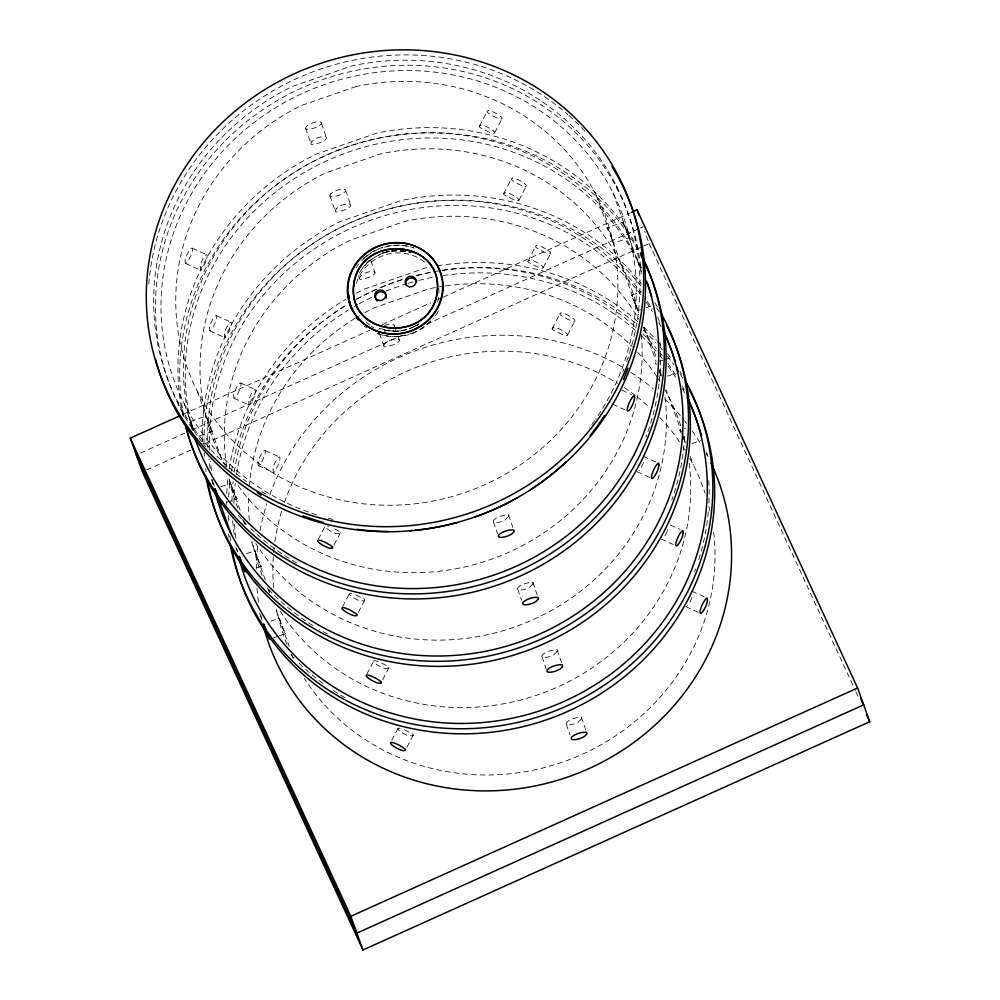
<?xml version="1.0" encoding="UTF-8"?>
<svg xmlns="http://www.w3.org/2000/svg" width="1000" height="1000" viewBox="0 0 1000 1000"><rect width="100%" height="100%" fill="white"/><g stroke="black" fill="none" stroke-linecap="round" stroke-linejoin="round"><path stroke-width="0.75" stroke-dasharray="5 3.75" d="M667.675 530.062L667.775 529.3M643.4 462.625L642.913 463.9A8.338 1.925 -65.6 0 1 639.075 470.675M691.95 597.5L691.475 598.775A8.338 1.925 -65.6 0 1 687.625 605.55M479.338 126.388L487.05 111.6M494.712 132.725L502.15 118.438M318.25 539.35L325.025 526.35A8.338 1.875 27.5 0 0 336.062 533.625L340.025 533.337A8.075 2.237 12.4 0 0 339.4 531.413L334.538 529.025A8.338 1.875 27.5 0 0 332.612 528M503.612 193.825L511.325 179.037M334.075 544.9L340.387 532.8M518.987 200.162L526.438 185.875M342.537 606.788L349.3 593.787M527.9 261.262L535.6 246.462M358.363 612.337L364.663 600.237M543.263 267.6L550.712 253.312M366.812 674.225L373.575 661.225M552.175 328.7L559.888 313.9M382.638 679.775L388.95 667.675M567.55 335.037L574.987 320.75M391.763 740.362L397.863 728.662M406.912 747.212L413.225 735.113M378.738 329.675L379.45 328.488M359.4 272.863C365.887 261.688 377.137 253.588 389.875 251.3M362.35 268.3C373.475 253.675 394.012 246.838 411.55 252.8M182.925 414.412L369.412 330.412M382.225 324.637L430.625 302.838M437.738 299.625L442.013 297.7M443.438 297.062L629.925 213.062M140.6 453.075L184.725 433.2M191.85 429.988L402.525 335.087M426.725 324.188L638.837 228.637M640.263 228L643.112 226.713M146.675 469.938L193.65 448.775M205.037 443.65L649.175 243.575L644.625 230.925M638.525 312.675L610.062 233.612L607.788 229.788A8.075 0.637 56.7 0 1 607.05 227.787L623.225 222.188L628.987 237.825L613.362 243.225L610.737 235.787M193.637 429.8L190.75 421.325L206.375 415.913L208.925 423.162M199.425 435.925L212.662 431.337A8.075 0.637 56.7 0 0 212.013 429.462L209.662 425.513L197.387 391.413M634.8 302.362L632.062 297.225A8.075 0.637 56.7 0 1 631.325 295.225L641.625 291.663M635.025 303.225L637.638 310.663L640.475 309.688M646.162 307.712L651.85 305.75M220.712 486.8L230.65 483.35L233.2 490.6M226.65 502.337L236.938 498.775A8.075 0.637 56.7 0 0 236.287 496.9L233.938 492.95L228.312 477.325M660.013 361.138L662.95 360.112M664.425 359.613L671.787 357.062M667.6 376.138L676.125 373.188M246.412 553.737L254.938 550.788L265.512 580.65M256.812 567.737L261.225 566.213A8.075 0.637 56.7 0 0 260.562 564.338L258.225 560.388L250.55 539.075M681.45 433.562L680.625 432.088A8.075 0.637 56.7 0 1 679.875 430.1L685.763 428.062M691.875 443.575L700.4 440.625M270.688 621.175L279.212 618.225L289.275 646.625M273.738 637.725L278.15 636.2M279.613 635.688L285.5 633.65A8.075 0.637 56.7 0 0 284.85 631.775L282.5 627.825L275.338 607.925M406.887 329.513C398.462 331.8 389.5 331.938 381.188 329.1M391.238 251.137L406.287 251.4L410.688 252.887M402.863 330.6L397.375 331.25L386.45 330.5L380.588 328.525M621.838 390.163L631.5 394.55M612.775 404.25L624.763 409.688M192.262 248.2L206.925 254.838M643.363 456.35L655.775 461.975M185.5 263.375L200.675 270.25M637.05 471.688L650.375 477.738M216.55 315.637L231.2 322.275M670.4 525.037L680.05 529.412M209.788 330.812L224.95 337.688M661.338 539.125L673.325 544.562M240.825 383.075L255.475 389.712M691.912 591.225L704.325 596.85M234.062 398.25L249.237 405.125M685.612 606.562L698.938 612.6M265.1 450.513L279.762 457.15M258.337 465.688L273.512 472.562M607.05 227.787L608.525 229.338L613.362 243.225M631.325 295.225L632.812 296.775M655.987 362.95L655.6 362.663A8.075 0.637 56.7 0 0 656.338 364.65M679.875 430.1L681.363 431.65L666.462 390.275M212.662 431.337L211.2 429.787L206.375 415.913M236.938 498.775L235.487 497.225L230.65 483.35M261.225 566.213L259.762 564.663M285.5 633.65L284.037 632.1M623.225 222.188A8.075 0.637 56.7 0 0 623.962 224.188L635.487 255.312M649.175 243.575L855.337 690.5M856 691.912L858.612 697.588M190.75 421.325L194 430.625M628.987 237.825L626.375 230.375M616.188 185.425L618.013 190.475M613.025 192.938L623.688 222.55M637.3 260.375L641.363 271.65M657.725 317.113L659.762 322.75M682.513 385.95L684.038 390.188A239.088 226.337 -19.8 0 0 682.625 387.438M706.287 451.987L708.325 457.625A239.088 226.337 -19.8 0 0 706.175 453.512M596.25 195.238L608.525 229.338M643.763 327.2L656.062 361.375M659.15 369.938L661.237 375.75M682.9 435.925L685 441.737M690.225 456.262L693.363 464.975M211.2 429.787L223.2 463.113M235.487 497.225L240.712 511.75M244.375 521.925L245.413 524.825M268.65 589.362L269.7 592.263M184.25 403.825L193.9 430.625M211.575 479.725L214.112 486.775M235.85 547.163L237.887 552.8M259.625 613.188L262.162 620.237M177.438 401.213L179.262 406.275M279.488 618.975L281.762 625.475M661.2 376.1L660 372.688M624.825 225.7L626.15 229.525M683.575 438.1L684.925 441.975M610.062 233.612L610.525 234.925M282.113 626.7L282.5 627.825M258.225 560.388L254.938 550.788M233.55 491.825L233.938 492.95M209.275 424.387L209.662 425.513M634.312 301.175L637.638 310.663M684.062 439.288L685.312 442.925M659.788 371.85L661.038 375.5M581.4 717.212L585.725 729.75M557.125 649.775L561.45 662.312M532.85 582.337L537.163 594.875M508.575 514.9L512.888 527.438M566.3 724.175L570 734.938M542.013 656.737L546.188 668.85M517.737 589.3L521.45 600.062M493.462 521.862L497.625 533.975M394.225 325.375L397.475 334.8M397.938 336.138L399.325 340.175M370.875 260.637L375.05 272.738M345.662 190.5L350.763 205.312M321.388 123.062L326.488 137.875M379.462 333.4L383.775 345.938M358.537 275.712L359.5 278.5M329.95 195.738L335.225 211.062M305.663 128.3L310.95 143.625M191.85 428.475A239.088 226.337 -19.8 0 1 345.05 147.575A239.088 226.337 -19.8 0 1 641.4 267.975M641.275 334.325A222.413 210.538 -19.8 0 1 494.25 558.188A222.413 210.538 -19.8 0 1 236.713 483.787M225.987 466.9A222.413 210.538 -19.8 0 1 325.688 172.887L380.55 153.9A222.413 210.538 -19.8 0 1 638.425 314.637M316.588 514.825A239.088 226.337 -19.8 0 1 182.925 210.05A239.088 226.337 -19.8 0 1 515.425 96.163A239.088 226.337 -19.8 0 1 595.538 419.275M594.65 420.562A239.088 226.337 -19.8 0 1 589.263 427.962M332.825 519.375A239.088 226.337 -19.8 0 1 328.363 518.237M197.1 435.525A244.65 231.6 -19.8 0 1 319.325 80.787A244.65 231.6 -19.8 0 1 641.225 273.863M205.725 446.688A244.65 231.6 -19.8 0 1 202.775 443.038M201.812 441.8A244.65 231.6 -19.8 0 1 198.025 436.8M626.663 361.712A244.65 231.6 -19.8 0 0 352.225 65.775L291.863 86.662A244.65 231.6 -19.8 0 0 246.537 481.525M623.962 368.9A244.65 231.6 -19.8 0 1 622.812 371.775M265.887 494.05A244.65 231.6 -19.8 0 1 261.913 491.7M327.312 526A8.338 1.875 27.5 0 1 328.875 526.438M213.025 483.837A239.088 226.337 -19.8 0 1 212.05 479.288M210.15 468.6A239.088 226.337 -19.8 0 1 208.95 459.3M208.05 448.325A239.088 226.337 -19.8 0 1 368.55 215.3A239.088 226.337 -19.8 0 1 640.875 292.175M647.188 301.188A239.088 226.337 -19.8 0 1 652.225 309.15M659.987 370.188A222.413 210.538 -19.8 0 1 661.1 374.637M665.062 397.163A222.413 210.538 -19.8 0 1 516.225 626.45A222.413 210.538 -19.8 0 1 255.812 543.538M244.587 523.562A222.413 210.538 -19.8 0 1 242.625 519.438M237.838 508.15A222.413 210.538 -19.8 0 1 228.975 478.775M226.725 466.812A222.413 210.538 -19.8 0 1 349.963 240.325L404.837 221.337A222.413 210.538 -19.8 0 1 638.95 319.4M643.413 327.413A222.413 210.538 -19.8 0 1 656.05 356.925M660.037 342.537A239.088 226.337 -19.8 0 1 659.987 373.925M659.862 375.475A239.088 226.337 -19.8 0 1 645.962 436.95M296.475 562.85A239.088 226.337 -19.8 0 1 250.888 528.675M246.55 524.35A239.088 226.337 -19.8 0 1 242.375 519.938M241.325 518.787A239.088 226.337 -19.8 0 1 238.225 515.288M192.825 430.525A239.088 226.337 -19.8 0 1 346.112 152.912A239.088 226.337 -19.8 0 1 641.338 268.75M183.85 416.55A244.65 231.6 -19.8 0 1 343.663 148.2A244.65 231.6 -19.8 0 1 638.675 251.088M182.975 416.025A244.65 231.6 -19.8 0 1 316.15 154.1L376.5 133.212A244.65 231.6 -19.8 0 1 639.763 251.488M351.587 593.438A8.338 1.875 27.5 0 0 350.75 595.788A8.338 1.875 27.5 0 0 360.337 601.062L364.3 600.775A8.075 2.237 12.4 0 0 363.688 598.85L358.825 596.462A8.338 1.875 27.5 0 0 353.15 593.875M237.3 551.275A239.088 226.337 -19.8 0 1 236.637 548.237M234.2 534.5A239.088 226.337 -19.8 0 1 232.65 520.475M232 501.6A239.088 226.337 -19.8 0 1 233.113 481.425M234.237 472.3A239.088 226.337 -19.8 0 1 347.938 304.137M356.062 299.425A239.088 226.337 -19.8 0 1 379.825 287.838M381.262 287.225A239.088 226.337 -19.8 0 1 403.425 279.175M417 275.363A239.088 226.337 -19.8 0 1 430.625 272.337M442.925 270.275A239.088 226.337 -19.8 0 1 636.075 327.5M642.775 333.837A239.088 226.337 -19.8 0 1 656.388 348.525M660.362 353.375A239.088 226.337 -19.8 0 1 662.3 355.85M667.913 363.438A239.088 226.337 -19.8 0 1 676.5 376.587M683.875 436.138A222.413 210.538 -19.8 0 1 685.025 440.588M689.163 463.075A222.413 210.538 -19.8 0 1 540.513 693.888A222.413 210.538 -19.8 0 1 279.275 609.675M269.538 592.362A222.413 210.538 -19.8 0 1 266.9 586.875M262.125 575.588A222.413 210.538 -19.8 0 1 252.325 541.75M249.325 520.525A222.413 210.538 -19.8 0 1 248.762 494.288M249.237 486.637A222.413 210.538 -19.8 0 1 359.462 315.7M364.8 312.675A222.413 210.538 -19.8 0 1 374.237 307.762L429.113 288.775A222.413 210.538 -19.8 0 1 438.062 287.05M439.575 286.8A222.413 210.538 -19.8 0 1 444.113 286.1M445.625 285.887A222.413 210.538 -19.8 0 1 632.3 346.725M637.6 352.262A222.413 210.538 -19.8 0 1 657.525 377.688M658.375 378.988A222.413 210.538 -19.8 0 1 660.037 381.575M664.762 389.487A222.413 210.538 -19.8 0 1 681.287 427.287M684.55 436.688A239.088 226.337 -19.8 0 1 671.838 500.05M327.587 634.012A239.088 226.337 -19.8 0 1 319.413 629.513M312.812 625.55A239.088 226.337 -19.8 0 1 266.65 587.375M214.175 485.863A239.088 226.337 -19.8 0 1 213.562 482.825M211.525 470.575A239.088 226.337 -19.8 0 1 210.463 461.225M209.725 450.238A239.088 226.337 -19.8 0 1 370.375 220.35A239.088 226.337 -19.8 0 1 640.8 294.713M646.363 302.35A239.088 226.337 -19.8 0 1 652.412 311.537M658.7 322.325A239.088 226.337 -19.8 0 1 661.587 327.812M206.088 471.763A244.65 231.6 -19.8 0 1 205.688 468.675M204.5 456.2A244.65 231.6 -19.8 0 1 204.312 453.062M204.025 443.65A244.65 231.6 -19.8 0 1 368.675 215.375A244.65 231.6 -19.8 0 1 641.1 286.15M656.612 307.8A244.65 231.6 -19.8 0 1 659.062 311.788M202.25 441.725A244.65 231.6 -19.8 0 1 340.425 221.537L400.775 200.65A244.65 231.6 -19.8 0 1 641.237 283.538M654.788 302.738A244.65 231.6 -19.8 0 1 657.25 306.737M667.2 531.337A8.338 1.925 -65.6 0 1 664.312 536.838M148.775 284.062A250.212 236.863 -19.8 0 1 306.938 74.15A250.212 236.863 -19.8 0 1 567.712 114.462M568.85 115.475A250.212 236.863 -19.8 0 1 585.475 131.738M419.225 323.612A42.362 40.113 -19.8 0 1 415.65 325.763M414.425 326.413A42.362 40.113 -19.8 0 1 379.688 328.575M366.2 263.175A42.362 40.113 -19.8 0 1 369.288 260.413M382.463 253A42.362 40.113 -19.8 0 1 390.513 250.95M391.875 250.763A42.362 40.113 -19.8 0 1 410.675 252.512M438.75 288.238A42.362 40.113 -19.8 0 1 438.738 295.8M438.55 297.288A42.362 40.113 -19.8 0 1 437.25 303.238M373.638 327.788A42.362 40.113 -19.8 0 1 371.087 326.125M369.862 325.225A42.362 40.113 -19.8 0 1 364.312 320.062M356.375 283.4A42.362 40.113 -19.8 0 1 426.112 263.35M430.6 320.913A47.925 45.375 -19.8 0 1 415.438 331.763M414.025 332.4A47.925 45.375 -19.8 0 1 377.55 333.525M366.8 327.9A47.925 45.375 -19.8 0 1 364.412 326.087M363.438 258.475A47.925 45.375 -19.8 0 1 414.25 248.05M438.188 311.413A47.925 45.375 -19.8 0 1 432.925 319M430.85 321.287A47.925 45.375 -19.8 0 1 377.75 333.587M356.125 267.875A47.925 45.375 -19.8 0 1 365.262 257.425M366.463 256.413A47.925 45.375 -19.8 0 1 382.938 247.613M384.425 247.162A47.925 45.375 -19.8 0 1 413.537 247.8M261.925 620.225A239.088 226.337 -19.8 0 1 260.912 615.675M258.475 601.938A239.088 226.337 -19.8 0 1 256.925 587.913M256.275 569.038A239.088 226.337 -19.8 0 1 257.725 545.825M260.025 530.612A239.088 226.337 -19.8 0 1 266.825 503.562M269.812 494.812A239.088 226.337 -19.8 0 1 624.375 368.363M630.913 372.413A239.088 226.337 -19.8 0 1 653.35 388.85M664.85 399.137A239.088 226.337 -19.8 0 1 683.662 419.588M684.638 420.812A239.088 226.337 -19.8 0 1 686.587 423.288M692.2 430.875A239.088 226.337 -19.8 0 1 701.587 445.363M708.925 506.538A222.413 210.538 -19.8 0 1 710 511M713.625 532.038A222.413 210.538 -19.8 0 1 564.788 761.325A222.413 210.538 -19.8 0 1 304.375 678.413M293.15 658.438A222.413 210.538 -19.8 0 1 291.188 654.312M286.962 644.45A222.413 210.538 -19.8 0 1 276.6 609.188M273.612 587.962A222.413 210.538 -19.8 0 1 273.512 554.075M273.637 552.55A222.413 210.538 -19.8 0 1 274.1 547.975M274.875 541.838A222.413 210.538 -19.8 0 1 281.537 511.388M284.413 502.5A222.413 210.538 -19.8 0 1 617.663 383.387M624.15 387.537A222.413 210.538 -19.8 0 1 635.562 395.688M636.8 396.637A222.413 210.538 -19.8 0 1 649.887 407.713M659.788 417.463A222.413 210.538 -19.8 0 1 680.075 442.562M683.487 447.713A222.413 210.538 -19.8 0 1 685.125 450.325M689.788 458.263A222.413 210.538 -19.8 0 1 705.088 493.263M708.787 480.562A239.088 226.337 -19.8 0 1 708.75 505.688M708.288 511.863A239.088 226.337 -19.8 0 1 698.1 561.663M695.588 568.938A239.088 226.337 -19.8 0 1 694.525 571.825M345.037 697.725A239.088 226.337 -19.8 0 1 333.2 690.512M323.038 683.487A239.088 226.337 -19.8 0 1 298.35 662.475M294.05 658.125A239.088 226.337 -19.8 0 1 290.938 654.812M235.8 538.013A239.088 226.337 -19.8 0 1 234.25 522.388M233.875 503.512A239.088 226.337 -19.8 0 1 235.263 483.45M236.513 474.312A239.088 226.337 -19.8 0 1 348.425 310.012M353.812 306.8A239.088 226.337 -19.8 0 1 357.887 304.488M359.263 303.738A239.088 226.337 -19.8 0 1 373.1 296.712M385.988 291.1A239.088 226.337 -19.8 0 1 406.75 283.775M408.25 283.312A239.088 226.337 -19.8 0 1 417.3 280.8M418.812 280.413A239.088 226.337 -19.8 0 1 433.975 277.1M443.2 275.562A239.088 226.337 -19.8 0 1 636.737 331.525M641.287 335.7A239.088 226.337 -19.8 0 1 656.162 351.213M660.212 355.988A239.088 226.337 -19.8 0 1 662.188 358.438M667.9 365.938A239.088 226.337 -19.8 0 1 677.513 380.3M682.225 388.4A239.088 226.337 -19.8 0 1 685.163 393.875M230.588 540.737A244.65 231.6 -19.8 0 1 229.775 534.562M228.588 520.5A244.65 231.6 -19.8 0 1 228.35 514.225M228.6 497A244.65 231.6 -19.8 0 1 230.125 480.213M231.475 471.1A244.65 231.6 -19.8 0 1 347.4 304.462M356.887 299.025A244.65 231.6 -19.8 0 1 404.263 279.025M416.312 275.625A244.65 231.6 -19.8 0 1 434.475 271.65M436 271.375A244.65 231.6 -19.8 0 1 440.613 270.613M442.15 270.375A244.65 231.6 -19.8 0 1 637.525 324.913M643.275 330.037A244.65 231.6 -19.8 0 1 656.213 342.975M660.35 347.612A244.65 231.6 -19.8 0 1 662.387 349.975M667.337 356.025A244.65 231.6 -19.8 0 1 673.913 364.812M680.05 373.913A244.65 231.6 -19.8 0 1 682.537 377.887M229 537.225A244.65 231.6 -19.8 0 1 228.55 534.138M226.462 504.462A244.65 231.6 -19.8 0 1 226.475 501.325M226.7 493.5A244.65 231.6 -19.8 0 1 227.938 478.188M229.163 469.075A244.65 231.6 -19.8 0 1 345.588 299.4M356.438 293.225A244.65 231.6 -19.8 0 1 364.7 288.975L425.062 268.087A244.65 231.6 -19.8 0 1 428.088 267.462M437.25 265.8A244.65 231.6 -19.8 0 1 638.025 321.875M643.7 327.075A244.65 231.6 -19.8 0 1 656.475 340.225M657.513 341.375A244.65 231.6 -19.8 0 1 662.562 347.312M667.438 353.45A244.65 231.6 -19.8 0 1 672.1 359.762M679.9 371.5A244.65 231.6 -19.8 0 1 681.525 374.175M400.15 728.312A8.338 1.875 27.5 0 0 399.312 730.662A8.338 1.875 27.5 0 0 408.9 735.938L412.863 735.65A8.075 2.237 12.4 0 0 412.238 733.725L407.375 731.338A8.338 1.875 27.5 0 0 401.712 728.75M686.775 606.4A8.338 1.925 -65.6 0 1 686.087 606.737M384.275 325.675A8.338 2.688 -19 0 1 393.95 326.2M388.312 329.9A8.338 2.688 -19 0 1 384.2 331.15M185.162 259.962L185.15 261.575A8.075 1.338 -80.4 0 0 185.863 263.438L187.15 262.038A8.338 1.925 -65.6 0 0 192.087 252.013A8.338 1.925 -65.6 0 0 190.787 248.7A8.338 1.925 -65.6 0 0 185.637 258.163L185.162 259.962M200.338 266.837L200.312 268.45A8.075 1.338 -80.4 0 0 201.025 270.312L202.787 267.362A8.338 1.925 -65.6 0 0 207.075 255.1A8.338 1.925 -65.6 0 0 201.012 262.85L200.338 266.837M209.45 327.4L209.425 329.012A8.075 1.338 -80.4 0 0 210.138 330.875L211.438 329.475A8.338 1.925 -65.6 0 0 216.363 319.45A8.338 1.925 -65.6 0 0 215.075 316.137A8.338 1.925 -65.6 0 0 209.925 325.6L209.45 327.4M224.613 334.275L224.6 335.887A8.075 1.338 -80.4 0 0 225.312 337.75L227.062 334.8A8.338 1.925 -65.6 0 0 231.363 322.537A8.338 1.925 -65.6 0 0 225.3 330.288L224.613 334.275M233.725 394.837L233.7 396.45A8.075 1.338 -80.4 0 0 234.412 398.312L235.712 396.912A8.338 1.925 -65.6 0 0 240.637 386.875A8.338 1.925 -65.6 0 0 239.35 383.575A8.338 1.925 -65.6 0 0 234.2 393.038L233.725 394.837M248.9 401.712L248.875 403.325A8.075 1.338 -80.4 0 0 249.587 405.188L251.337 402.238A8.338 1.925 -65.6 0 0 255.637 389.975A8.338 1.925 -65.6 0 0 249.575 397.725L248.9 401.712M258 462.275L257.987 463.888A8.075 1.338 -80.4 0 0 258.7 465.75L259.988 464.35A8.338 1.925 -65.6 0 0 264.925 454.312A8.338 1.925 -65.6 0 0 263.625 451.012A8.338 1.925 -65.6 0 0 258.475 460.462L258 462.275M273.175 469.15L273.15 470.763A8.075 1.338 -80.4 0 0 273.863 472.625L275.613 469.675A8.338 1.925 -65.6 0 0 279.913 457.413A8.338 1.925 -65.6 0 0 273.85 465.163L273.175 469.15M306.613 126.175L305.9 127.362A8.075 2.525 -34.8 0 0 306.663 129.25L309.462 129.137A8.338 2.688 -19 0 0 319.938 125.125A8.338 2.688 -19 0 0 318.575 121.75A8.338 2.688 -19 0 0 307.863 125.175L306.613 126.175M311.887 141.5L311.175 142.688A8.075 2.525 -34.8 0 0 311.938 144.575L316.462 143.637A8.338 2.688 -19 0 0 326.425 137.525A8.338 2.688 -19 0 0 314.613 139.025L311.887 141.5M330.887 193.612L330.175 194.8A8.075 2.525 -34.8 0 0 330.938 196.688L333.738 196.575A8.338 2.688 -19 0 0 344.212 192.562A8.338 2.688 -19 0 0 342.863 189.188A8.338 2.688 -19 0 0 332.15 192.613L330.887 193.612M336.175 208.938L335.462 210.125A8.075 2.525 -34.8 0 0 336.225 212.013L340.75 211.075A8.338 2.688 -19 0 0 350.7 204.963A8.338 2.688 -19 0 0 338.888 206.462L336.175 208.938M360.45 276.375L359.738 277.562A8.075 2.525 -34.8 0 0 360.5 279.45L365.025 278.512A8.338 2.688 -19 0 0 374.975 272.4A8.338 2.688 -19 0 0 363.175 273.9L360.45 276.375M384.725 343.812L384.012 345A8.075 2.525 -34.8 0 0 384.775 346.887L389.3 345.95A8.338 2.688 -19 0 0 399.263 339.825A8.338 2.688 -19 0 0 387.45 341.337L384.725 343.812M508.5 516.55L504.95 520.188A8.338 2.688 -19 0 1 493.288 521.55A8.338 2.688 -19 0 1 503.438 515.462L507.875 514.562A8.075 2.525 -34.8 0 1 508.5 516.55M532.788 583.987L529.237 587.625A8.338 2.688 -19 0 1 517.562 588.987A8.338 2.688 -19 0 1 527.725 582.9L532.15 582A8.075 2.525 -34.8 0 1 532.788 583.987M557.062 651.413L553.513 655.062A8.338 2.688 -19 0 1 541.838 656.425A8.338 2.688 -19 0 1 552 650.337L556.438 649.438A8.075 2.525 -34.8 0 1 557.062 651.413M581.337 718.85L577.788 722.5A8.338 2.688 -19 0 1 566.125 723.863A8.338 2.688 -19 0 1 576.275 717.775L580.712 716.875A8.075 2.525 -34.8 0 1 581.337 718.85M418.3 324.663L409.538 328.762L418.3 324.663M488.225 110.65L487.362 111.05A8.075 2.237 12.4 0 0 488.137 113L491 114.825A8.338 1.875 27.5 0 0 500.825 119A8.338 1.875 27.5 0 0 499.475 115.525A8.338 1.875 27.5 0 0 489.425 110.75L488.225 110.65M480.513 125.45L479.65 125.838A8.075 2.237 12.4 0 0 480.425 127.788L485.363 130.2A8.338 1.875 27.5 0 0 494.637 132.425A8.338 1.875 27.5 0 0 483.512 125.463L480.513 125.45M512.5 178.088L511.637 178.487A8.075 2.237 12.4 0 0 512.413 180.438L515.288 182.262A8.338 1.875 27.5 0 0 525.1 186.438A8.338 1.875 27.5 0 0 523.75 182.963A8.338 1.875 27.5 0 0 513.7 178.188L512.5 178.088M504.8 192.887L503.925 193.275A8.075 2.237 12.4 0 0 504.7 195.225L509.637 197.638A8.338 1.875 27.5 0 0 518.925 199.862A8.338 1.875 27.5 0 0 507.8 192.9L504.8 192.887M536.788 245.525L535.913 245.925A8.075 2.237 12.4 0 0 536.688 247.875L539.562 249.7A8.338 1.875 27.5 0 0 549.375 253.875A8.338 1.875 27.5 0 0 548.038 250.4A8.338 1.875 27.5 0 0 537.987 245.625L536.788 245.525M529.075 260.325L528.212 260.712A8.075 2.237 12.4 0 0 528.975 262.663L533.913 265.075A8.338 1.875 27.5 0 0 543.2 267.3A8.338 1.875 27.5 0 0 532.075 260.338L529.075 260.325M561.062 312.962L560.2 313.363A8.075 2.237 12.4 0 0 560.962 315.3L563.837 317.137A8.338 1.875 27.5 0 0 573.663 321.3A8.338 1.875 27.5 0 0 572.312 317.838A8.338 1.875 27.5 0 0 562.263 313.062L561.062 312.962M553.35 327.762L552.487 328.15A8.075 2.237 12.4 0 0 553.263 330.1L558.2 332.512A8.338 1.875 27.5 0 0 567.475 334.738A8.338 1.875 27.5 0 0 556.35 327.775L553.35 327.762M388.587 668.213L384.625 668.5A8.338 1.875 27.5 0 1 373.625 661.525A8.338 1.875 27.5 0 1 383.1 663.9L387.962 666.287A8.075 2.237 12.4 0 1 388.575 668.213M356.275 86.463L301.413 105.45A222.413 210.538 -19.8 0 0 256.388 461.613A222.413 210.538 -19.8 0 0 610.913 338.938A222.413 210.538 -19.8 0 0 356.275 86.463"/><path stroke-width="1.5" d="M631.35 212.413L637.038 209.85L857.6 687.987L869.737 721.712L362.962 950L142.4 471.863L130.262 438.137L180.087 415.7M362.962 950L350.825 916.287L857.6 687.987M215.3 489.513L215.025 488.762L220.763 504.375A8.075 0.637 56.7 0 0 220.113 502.5L217.925 497.238M220.325 504.025L230.987 533.638M860.4 697.763L863.675 704.85L356.887 933.138L136.325 455M866.462 714.613L869.737 721.712M130.262 438.137L350.825 916.287M637.038 209.85L639.062 215.475M239.35 556.312L241.85 563.45M263.863 624.388L265.438 628.862M215.7 490.625L217.575 496.012M242.2 564.675L244.387 569.938A8.075 0.637 56.7 0 1 245.037 571.812L239.762 557.562M266.125 630.875L269.325 639.25A8.075 0.637 56.7 0 0 268.663 637.375L263.725 624.062M646.525 281.1A239.088 226.337 -19.8 0 1 494.8 574.75A239.088 226.337 -19.8 0 1 194.65 437.45M627.962 368.212A244.65 231.6 -19.8 0 1 623.45 379.7M604.425 415.637A244.65 231.6 -19.8 0 1 590.075 435.65M565.962 461.838A244.65 231.6 -19.8 0 1 530.662 489.613M517.312 497.762A244.65 231.6 -19.8 0 1 474.8 517.1M456.825 522.65A244.65 231.6 -19.8 0 1 415.538 530.237M412.425 530.525A244.65 231.6 -19.8 0 1 409.3 530.788M389.075 531.5A244.65 231.6 -19.8 0 1 356.775 529.288M323.562 522.5A244.65 231.6 -19.8 0 1 302.962 515.788M261.125 495.15A244.65 231.6 -19.8 0 1 257.25 492.675M663.138 329.712A239.088 226.337 -19.8 0 1 522.95 640.812A239.088 226.337 -19.8 0 1 215.287 492.9M647.275 283.2A239.088 226.337 -19.8 0 1 651.725 296.588M640.875 255.175A244.65 231.6 -19.8 0 1 504.462 582.575A244.65 231.6 -19.8 0 1 185.825 425.613M640.462 252.862A244.65 231.6 -19.8 0 1 504.2 576.938A244.65 231.6 -19.8 0 1 185.55 426.575M687.425 397.15A239.088 226.337 -19.8 0 1 545.675 708.812A239.088 226.337 -19.8 0 1 238.762 557.325M676.862 367.038A239.088 226.337 -19.8 0 1 678.088 371.562M664.3 333.363A239.088 226.337 -19.8 0 1 675.088 361.025M666.562 325.35A244.65 231.6 -19.8 0 1 521.075 652.75A244.65 231.6 -19.8 0 1 207.562 480.95M661.875 314.837A244.65 231.6 -19.8 0 1 522.325 646.625A244.65 231.6 -19.8 0 1 205.738 475.9M611.888 166.438A250.212 236.863 -19.8 0 1 490.35 510.975A250.212 236.863 -19.8 0 1 155.525 359.175M358.025 319.75A47.925 45.375 -19.8 0 1 356.225 317.387M351.838 309.625A47.925 45.375 -19.8 0 1 349.15 301.125M348.65 298.212A47.925 45.375 -19.8 0 1 348.363 295.262M358.312 319.688A47.925 45.375 -19.8 0 1 356.525 317.3M352.8 310.887A47.925 45.375 -19.8 0 1 349.562 301.038M349.075 298.087A47.925 45.375 -19.8 0 1 348.8 295.125M377.062 300.925A5.562 5.263 -19.8 0 1 379.3 291.938A5.562 5.263 -19.8 0 1 386.238 298.012M405.975 284.938A5.562 5.263 -19.8 0 1 409.7 278.238A5.562 5.263 -19.8 0 1 416.562 281.575M711.038 463.188A239.088 226.337 -19.8 0 1 571.512 775.688A239.088 226.337 -19.8 0 1 263.438 626.263M687.913 399.4A239.088 226.337 -19.8 0 1 701.562 435.975M689.438 390.05A244.65 231.6 -19.8 0 1 546.888 719.663A244.65 231.6 -19.8 0 1 231.838 548.387M686.15 382.262A244.65 231.6 -19.8 0 1 546.613 714.062A244.65 231.6 -19.8 0 1 230.012 543.337M634.587 397.688L634.038 401.15A8.338 1.925 -65.6 0 1 628.862 410.5A8.338 1.925 -65.6 0 1 627.688 406.962A8.338 1.925 -65.6 0 1 632.663 397L633.913 395.675A8.075 1.338 -80.4 0 1 634.587 397.688M658.863 465.125L658.312 468.587A8.338 1.925 -65.6 0 1 653.138 477.938A8.338 1.925 -65.6 0 1 651.975 474.4A8.338 1.925 -65.6 0 1 656.938 464.438L658.188 463.113A8.075 1.338 -80.4 0 1 658.863 465.125M683.15 532.562L682.588 536.025A8.338 1.925 -65.6 0 1 677.425 545.375A8.338 1.925 -65.6 0 1 676.25 541.838A8.338 1.925 -65.6 0 1 681.213 531.875L682.463 530.55A8.075 1.338 -80.4 0 1 683.15 532.562M707.425 600L706.862 603.462A8.338 1.925 -65.6 0 1 701.7 612.812A8.338 1.925 -65.6 0 1 700.525 609.275A8.338 1.925 -65.6 0 1 705.5 599.312L706.75 597.987A8.075 1.338 -80.4 0 1 707.425 600M353.587 285.525C347.938 339.363 432.8 342.762 437.337 291.325C442.987 237.488 358.113 234.075 353.587 285.525M354.525 280.287C342.938 333.9 423.812 346.712 436.388 296.55C447.975 242.95 367.113 230.138 354.525 280.287M513.787 531.875L511.725 534.05A8.338 2.688 -19 0 1 501.012 537.375A8.338 2.688 -19 0 1 499.9 533.913A8.338 2.688 -19 0 1 510.425 529.987L513.15 529.888A8.075 2.525 -34.8 0 1 513.787 531.875M538.062 599.3L536.013 601.487A8.338 2.688 -19 0 1 525.288 604.812A8.338 2.688 -19 0 1 524.188 601.35A8.338 2.688 -19 0 1 534.712 597.425L537.425 597.325A8.075 2.525 -34.8 0 1 538.062 599.3M562.337 666.737L560.288 668.925A8.338 2.688 -19 0 1 549.562 672.25A8.338 2.688 -19 0 1 548.462 668.787A8.338 2.688 -19 0 1 558.987 664.862L561.712 664.762A8.075 2.525 -34.8 0 1 562.337 666.737M586.625 734.175L584.562 736.363A8.338 2.688 -19 0 1 573.85 739.688A8.338 2.688 -19 0 1 572.737 736.225A8.338 2.688 -19 0 1 583.263 732.3L585.988 732.2A8.075 2.525 -34.8 0 1 586.625 734.175M332.312 548.125L330.188 548.35A8.338 1.875 27.5 0 1 320.125 543.513A8.338 1.875 27.5 0 1 319.012 540.15A8.338 1.875 27.5 0 1 328.875 544.4L331.688 546.2A8.075 2.237 12.4 0 1 332.312 548.125M356.6 615.562L354.462 615.788A8.338 1.875 27.5 0 1 344.4 610.95A8.338 1.875 27.5 0 1 343.288 607.587A8.338 1.875 27.5 0 1 353.15 611.838L355.975 613.638A8.075 2.237 12.4 0 1 356.587 615.562M380.875 683L378.738 683.225A8.338 1.875 27.5 0 1 368.675 678.388A8.338 1.875 27.5 0 1 367.562 675.025A8.338 1.875 27.5 0 1 377.438 679.275L380.25 681.075A8.075 2.237 12.4 0 1 380.875 683M405.15 750.438L403.013 750.662A8.338 1.875 27.5 0 1 392.962 745.825A8.338 1.875 27.5 0 1 391.85 742.463A8.338 1.875 27.5 0 1 401.712 746.712L404.525 748.512A8.075 2.237 12.4 0 1 405.15 750.438M331.238 520.725A250.212 236.863 -19.8 0 0 635.062 217.95A250.212 236.863 -19.8 0 0 218.675 126.112A250.212 236.863 -19.8 0 0 331.238 520.725M376.65 331A47.925 45.375 -19.8 0 0 442.25 280.837A47.925 45.375 -19.8 0 0 366.087 252.938A47.925 45.375 -19.8 0 0 376.65 331M384.237 333.162A47.925 45.375 -19.8 0 0 441.163 274.025A47.925 45.375 -19.8 0 0 360.975 258.087A47.925 45.375 -19.8 0 0 384.237 333.162M409.375 286.762A5.562 5.263 -19.8 0 0 415.962 279.887A5.562 5.263 -19.8 0 0 406.65 278.062A5.562 5.263 -19.8 0 0 409.375 286.762M378.963 300.462A5.562 5.263 -19.8 0 0 385.55 293.587A5.562 5.263 -19.8 0 0 376.25 291.762A5.562 5.263 -19.8 0 0 378.963 300.462"/></g></svg>
